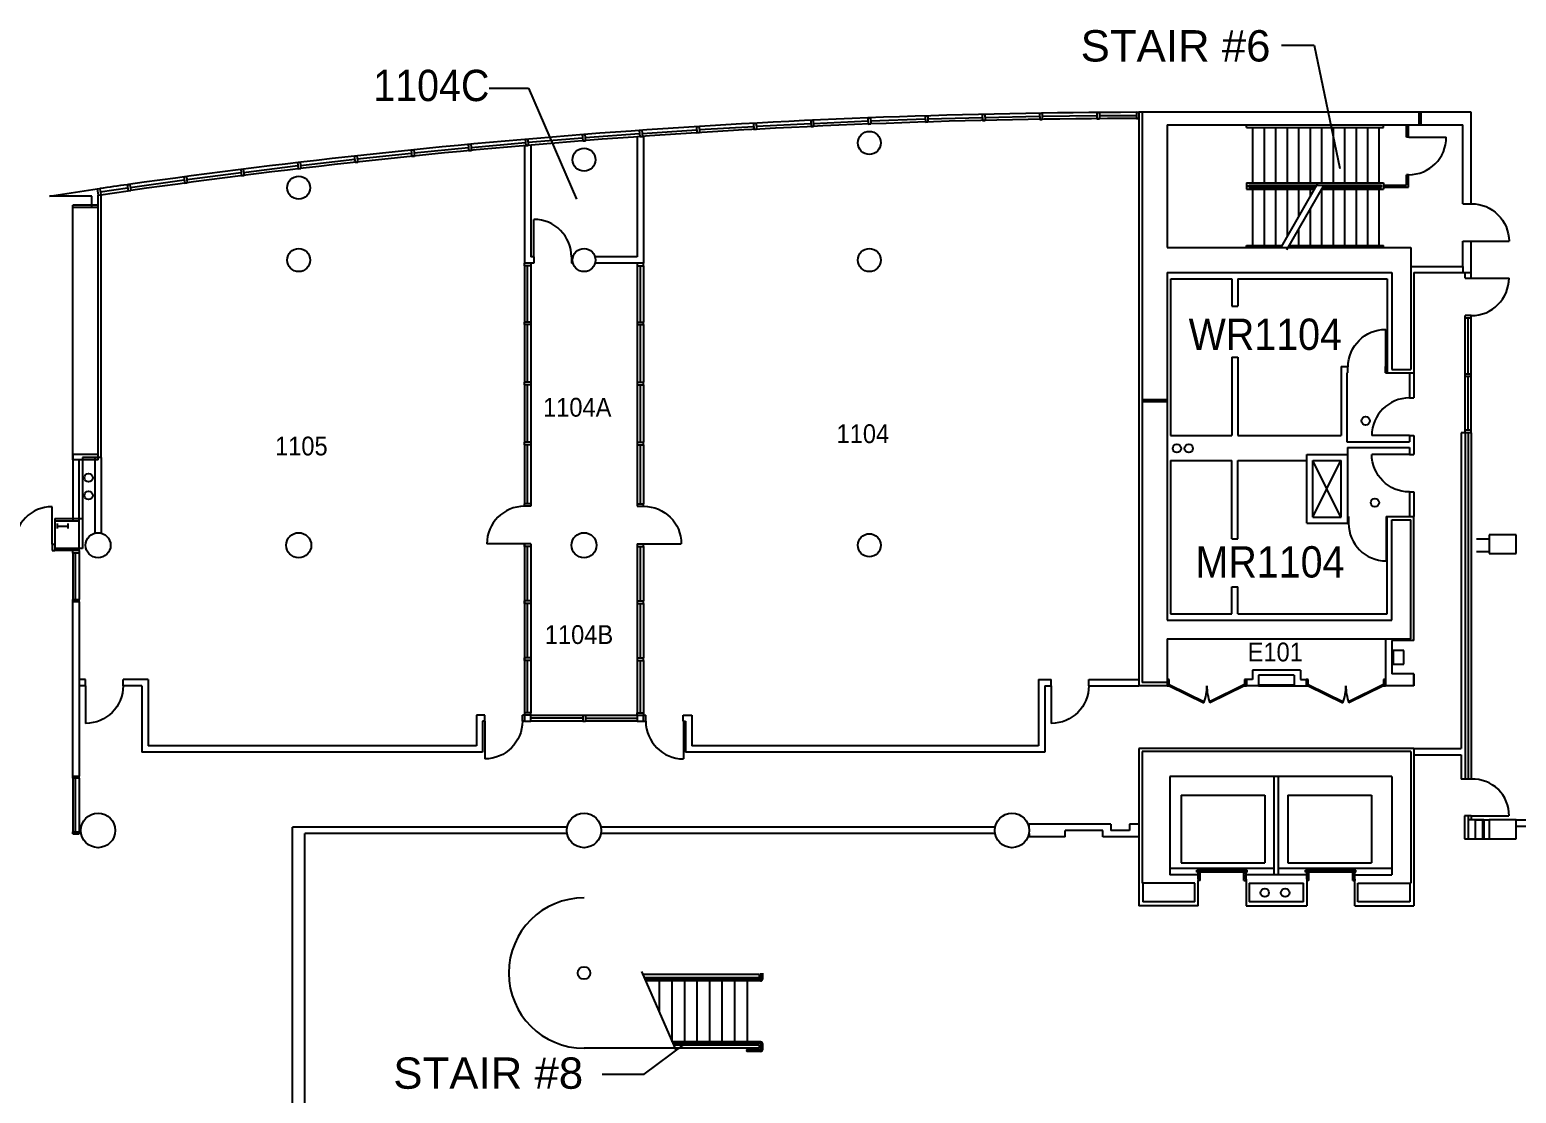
# Model space of a CAD drawing. Header units: inches. Extents: x 12 to 4361, y 16 to 3418.
# Drawn here: x 1288 to 2710, y 2399 to 3418 of the extents above; entities that cross this region are included whole.
import ezdxf
from ezdxf.enums import TextEntityAlignment as Align

# ---------------------------------------------------------------- set-up
doc = ezdxf.new("R2010")
doc.units = ezdxf.units.IN
doc.header["$MEASUREMENT"] = 0
for name, color, linetype in [('A-DOOR', 4, 'Continuous'), ('A-FLOOR-TEXT', 7, 'Continuous'), ('A-FLOR-FURN', 3, 'Continuous'), ('A-FLOR-HRAL', 4, 'Continuous'), ('A-FLOR-STRS', 4, 'Continuous'), ('A-GLAZ', 3, 'Continuous'), ('A-ROOF-OTLN', 6, 'Continuous'), ('A-WALL', 5, 'Continuous'), ('A-WALL-JAMB', 6, 'Continuous'), ('M-EQPM-EVTR', 4, 'Continuous'), ('P-SANR-FTXT', 5, 'Continuous'), ('S-COLS', 6, 'Continuous')]:
    doc.layers.add(name, color=color, linetype=linetype)
doc.styles.get("Standard").update_dxf_attribs({"font": 'arial.ttf'})

# ---------------------------------------------------------------- blocks, each defined once
blk = doc.blocks.new('1')
at = {"layer": 'A-DOOR'}
blk.add_line((475.8, 2912.9), (475.8, 2948.9), dxfattribs=at)
blk.add_arc((475.8, 2912.9), 36, 0, 90, dxfattribs=at)
blk = doc.blocks.new('2')
at = {"layer": 'A-DOOR'}
for p, q in [((475.8, 3018.1), (475.8, 3054.1)), ((547.8, 3018.1), (547.8, 3054.1))]:
    blk.add_line(p, q, dxfattribs=at)
for centre, start, end in [((475.8, 3018.1), 0, 90), ((547.8, 3018.1), 90, 180)]:
    blk.add_arc(centre, 36, start, end, dxfattribs=at)

msp = doc.modelspace()

# ---------------------------------------------------------------- linework, layer by layer
for p, q in [((2542.3, 2951), (2515.5, 3005)), ((2515.5, 2951), (2542.3, 3005))]:
    msp.add_line(p, q)
at = {"layer": 'A-DOOR'}
for p, q in [((2378, 2790.6), (2411.6, 2774)), ((2378, 2789.5), (2411.1, 2773.1)), ((2450, 2790.6), (2416.5, 2774)), ((2450, 2789.5), (2416.9, 2773.1)), ((2511, 2790.6), (2544.6, 2774)), ((2511, 2789.5), (2544.1, 2773.1)), ((2583, 2790.6), (2549.5, 2774)), ((2583, 2789.5), (2549.9, 2773.1)), ((2667, 2665), (2703, 2665)), ((2452.5, 2613), (2404.5, 2613)), ((2404.5, 2611), (2404.5, 2613)), ((2452.5, 2611), (2404.5, 2611)), ((2428.5, 2611), (2428.5, 2613)), ((2452.5, 2611), (2452.5, 2613)), ((2508.5, 2611), (2508.5, 2613)), ((2556.5, 2613), (2508.5, 2613)), ((2556.5, 2611), (2508.5, 2611)), ((2532.5, 2611), (2532.5, 2613)), ((2556.5, 2611), (2556.5, 2613))]:
    msp.add_line(p, q, dxfattribs=at)
for centre, radius, start, end in [((2366, 2789.5), 48, 340, 0), ((2462, 2789.5), 48, 180, 200), ((2499, 2789.5), 48, 340, 0), ((2595, 2789.5), 48, 180, 200), ((2668.7, 2665.7), 34.4, 358.8595, 92.7544)]:
    msp.add_arc(centre, radius, start, end, dxfattribs=at)
at = {"layer": 'A-FLOOR-TEXT'}
for p, q in [((2485.5, 3402.8), (2516.6, 3402.8)), ((2516.6, 3402.8), (2541.2, 3284.8)), ((1727.2, 3361.7), (1764.9, 3361.7)), ((1764.9, 3361.7), (1810.7, 3255.4)), ((1875.6, 2417.8), (1914.1, 2446.4)), ((1835.5, 2417.8), (1875.6, 2417.8))]:
    msp.add_line(p, q, dxfattribs=at)
at = {"layer": 'A-FLOR-FURN'}
for p, q in [((2684, 2934), (2684, 2916)), ((2710, 2934), (2684, 2934)), ((2710, 2916), (2710, 2934)), ((2672, 2930), (2684, 2930)), ((2672, 2918), (2684, 2918)), ((2684, 2916), (2710, 2916)), ((2592.1, 2823.2), (2592.1, 2810.3)), ((2602.3, 2823.2), (2592.1, 2823.2)), ((2602.3, 2810.3), (2602.3, 2823.2)), ((2592.1, 2810.3), (2602.3, 2810.3))]:
    msp.add_line(p, q, dxfattribs=at)
at = {"layer": 'A-FLOR-HRAL'}
for p, q in [((2452, 3324), (2452, 3326.5)), ((2452, 3324), (2583, 3324)), ((2583, 3324), (2583, 3326)), ((2452, 3270.8), (2583, 3270.8)), ((2452, 3270.8), (2452, 3264.8)), ((2452, 3264.8), (2517.1, 3264.8)), ((2454, 3268.8), (2581, 3268.8)), ((2454, 3266.8), (2454, 3268.8)), ((2454, 3266.8), (2518.2, 3266.8)), ((2524, 3264.8), (2583, 3264.8)), ((2525.1, 3266.8), (2581, 3266.8)), ((2581, 3266.8), (2581, 3268.8)), ((2583, 3270.8), (2583, 3264.8)), ((2452, 3209), (2452, 3211)), ((2452, 3211), (2486.1, 3211)), ((2493, 3211), (2583, 3211)), ((2583, 3209), (2583, 3211)), ((1986.5, 2508.5), (1876.7, 2508.5)), ((1987, 2507), (1877.3, 2507)), ((1987.5, 2509.5), (1987.5, 2514.5)), ((1989, 2509), (1989, 2514.5)), ((1987, 2448.5), (1902.7, 2448.5)), ((1986.5, 2447), (1903.4, 2447)), ((1986.5, 2441), (1974, 2441)), ((1987, 2439.5), (1974, 2439.5)), ((1987.5, 2442), (1987.5, 2446)), ((1989, 2441.5), (1989, 2446.5))]:
    msp.add_line(p, q, dxfattribs=at)
for centre, radius, start, end in [((1986.5, 2509.5), 1, 270, 0), ((1987, 2509), 2, 270, 0), ((1986.5, 2446), 1, 0, 90), ((1987, 2446.5), 2, 0, 90), ((1974, 2440.3), 0.75, 89.9984, 270.0016), ((1986.5, 2442), 1, 270, 0), ((1987, 2441.5), 2, 270, 0)]:
    msp.add_arc(centre, radius, start, end, dxfattribs=at)
at = {"layer": 'A-FLOR-STRS'}
for p, q in [((2458, 3270.8), (2458, 3324)), ((2469, 3270.8), (2469, 3324)), ((2480, 3270.8), (2480, 3324)), ((2491, 3270.8), (2491, 3324)), ((2502, 3270.8), (2502, 3324)), ((2513, 3270.8), (2513, 3324)), ((2524, 3270.8), (2524, 3324)), ((2535, 3270.8), (2535, 3324)), ((2546, 3270.8), (2546, 3324)), ((2557, 3270.8), (2557, 3324)), ((2568, 3270.8), (2568, 3324)), ((2579, 3270.8), (2579, 3324)), ((2458, 3211.5), (2458, 3264.8)), ((2469, 3211.5), (2469, 3264.8)), ((2480, 3211.5), (2480, 3264.8)), ((2485.4, 3209.7), (2520.5, 3270.8)), ((2490.6, 3206.7), (2525.7, 3267.8)), ((2491, 3219.6), (2491, 3264.8)), ((2502, 3238.7), (2502, 3264.8)), ((2513, 3257.8), (2513, 3264.8)), ((2524, 3211.5), (2524, 3264.8)), ((2535, 3211.5), (2535, 3264.8)), ((2546, 3211.5), (2546, 3264.8)), ((2557, 3211.5), (2557, 3264.8)), ((2568, 3211.5), (2568, 3264.8)), ((2579, 3211.5), (2579, 3264.8)), ((2513, 3211.5), (2513, 3245.7)), ((2502, 3211.5), (2502, 3226.6)), ((1906.5, 2439.9), (1873.4, 2516)), ((1986, 2513), (1874.7, 2513)), ((1986, 2510), (1876, 2510)), ((1878, 2510), (1878, 2508.5)), ((1890, 2510), (1890, 2508.5)), ((1890, 2507), (1890, 2477.8)), ((1902, 2510), (1902, 2508.5)), ((1902, 2507), (1902, 2448.5)), ((1914, 2510), (1914, 2508.5)), ((1914, 2507), (1914, 2448.5)), ((1926, 2510), (1926, 2508.5)), ((1926, 2507), (1926, 2448.5)), ((1938, 2510), (1938, 2508.5)), ((1938, 2507), (1938, 2448.5)), ((1950, 2510), (1950, 2508.5)), ((1950, 2507), (1950, 2448.5)), ((1962, 2510), (1962, 2508.5)), ((1962, 2507), (1962, 2448.5)), ((1974, 2510), (1974, 2508.5)), ((1974, 2507), (1974, 2448.5)), ((1986, 2510), (1986, 2513)), ((1914, 2447), (1914, 2445.5)), ((1926, 2447), (1926, 2445.5)), ((1938, 2447), (1938, 2445.5)), ((1950, 2447), (1950, 2445.5)), ((1962, 2447), (1962, 2445.5)), ((1974, 2447), (1974, 2445.5)), ((1905.3, 2442.5), (1818, 2442.5)), ((1986, 2445.5), (1904, 2445.5)), ((1986, 2442.5), (1905.3, 2442.5)), ((1986, 2442.5), (1986, 2445.5))]:
    msp.add_line(p, q, dxfattribs=at)
msp.add_circle((1818, 2514.5), 6, dxfattribs=at)
msp.add_arc((1818, 2514.5), 72, 90, 270, dxfattribs=at)
at = {"layer": 'A-GLAZ'}
for p, q in [((2037.6, 3327.9), (2089.8, 3330.2)), ((2092.3, 3330.3), (2144.5, 3332.1)), ((2147, 3332.2), (2199.2, 3333.6)), ((2201.7, 3333.6), (2253.9, 3334.7)), ((2256.4, 3334.7), (2308.7, 3335.3)), ((2311.2, 3335.3), (2346.5, 3335.5)), ((1819, 3314.3), (1871.1, 3318.2)), ((1873.6, 3318.3), (1925.8, 3321.8)), ((1928.3, 3322), (1980.4, 3325)), ((1982.9, 3325.1), (2035.1, 3327.8)), ((1655.5, 3299.6), (1707.5, 3304.7)), ((1710, 3304.9), (1762, 3309.6)), ((1764.5, 3309.8), (1816.6, 3314.1)), ((1492.3, 3281), (1544.2, 3287.4)), ((1546.6, 3287.7), (1598.6, 3293.6)), ((1601, 3293.8), (1653, 3299.3)), ((1383.8, 3266.6), (1435.5, 3273.7)), ((1438, 3274), (1489.8, 3280.7)), ((1355.1, 3262.4), (1381.3, 3266.2)), ((1355.5, 3259.5), (1381.7, 3263.2)), ((1761, 3191.5), (1761, 3137.7)), ((1764, 3137.7), (1764, 3191.5)), ((1767, 3191.5), (1767, 3137.7)), ((1869, 3191.5), (1869, 3137.7)), ((1872, 3137.7), (1872, 3191.5)), ((1875, 3191.5), (1875, 3137.7)), ((1761, 3135.2), (1761, 3080.1)), ((1764, 3080.1), (1764, 3135.2)), ((1767, 3135.2), (1767, 3080.1)), ((1869, 3135.2), (1869, 3080.1)), ((1872, 3080.1), (1872, 3135.2)), ((1875, 3135.2), (1875, 3080.1)), ((2661, 3031.6), (2661, 3141.3)), ((2664, 3087.9), (2664, 3141.3)), ((2667, 3031.6), (2667, 3141.3)), ((1761, 3077.6), (1761, 3022.6)), ((1764, 3022.6), (1764, 3077.6)), ((1767, 3077.6), (1767, 3022.6)), ((1869, 3077.6), (1869, 3022.6)), ((1872, 3022.6), (1872, 3077.6)), ((1875, 3077.6), (1875, 3022.6)), ((2664, 3034.1), (2664, 3085.4)), ((1761, 3020.1), (1761, 2963.8)), ((1764, 2963.8), (1764, 3020.1)), ((1767, 3020.1), (1767, 2963.8)), ((1869, 3020.1), (1869, 2963.8)), ((1872, 2963.8), (1872, 3020.1)), ((1875, 3020.1), (1875, 2963.8)), ((1329, 2916.4), (1329, 2872)), ((1331, 2916.4), (1331, 2874.5)), ((1331, 2916.4), (1331, 2872)), ((1335, 2916.4), (1335, 2872)), ((1761, 2925.3), (1761, 2763.5)), ((1764, 2870.7), (1764, 2922.8)), ((1767, 2925.3), (1767, 2763.5)), ((1869, 2922.8), (1869, 2870.7)), ((1872, 2870.7), (1872, 2922.8)), ((1875, 2922.8), (1875, 2870.7)), ((1764, 2816.1), (1764, 2868.2)), ((1869, 2868.2), (1869, 2816.1)), ((1872, 2816.1), (1872, 2868.2)), ((1875, 2868.2), (1875, 2816.1)), ((1764, 2763.5), (1764, 2813.6)), ((1869, 2813.6), (1869, 2763.5)), ((1872, 2763.5), (1872, 2813.6)), ((1875, 2813.6), (1875, 2763.5)), ((1767, 2761.5), (1816.8, 2761.5)), ((1819.3, 2761.5), (1869, 2761.5)), ((1816.8, 2758.5), (1767, 2758.5)), ((1816.8, 2755.5), (1767, 2755.5)), ((1819.3, 2758.5), (1869, 2758.5)), ((1869, 2755.5), (1819.3, 2755.5)), ((1329, 2700.9), (1329, 2649.8)), ((1331, 2700.9), (1331, 2649.8)), ((1335, 2700.9), (1335, 2649.8)), ((2710, 2661), (2757, 2661)), ((2710, 2655), (2757, 2655))]:
    msp.add_line(p, q, dxfattribs=at)
for centre, radius, start, end in [((2364, -3666), 7004.5, 90.14294, 98.05827), ((2363.5, -3652.2), 6984.8, 90.11868, 98.05966), ((1918.8, -576.8), 3883.4, 97.9613, 98.3528)]:
    msp.add_arc(centre, radius, start, end, dxfattribs=at)
at = {"layer": 'A-ROOF-OTLN'}
for p, q in [((2463.5, 2790.5), (2497.5, 2790.5)), ((2463.5, 2789.5), (2497.5, 2789.5)), ((2478.5, 2608.5), (2478.5, 2702.5)), ((2482.5, 2608.5), (2482.5, 2702.5)), ((2478.5, 2614.5), (2378.5, 2614.5)), ((2591, 2614.5), (2482.5, 2614.5))]:
    msp.add_line(p, q, dxfattribs=at)
at = {"layer": 'A-WALL'}
for p, q in [((2349, 3338.5), (2349, 2789.5)), ((2667, 3338.5), (2349, 3338.5)), ((2352, 3338.5), (2352, 2792.5)), ((2617, 3326.5), (2617, 3338.5)), ((2619, 3326.5), (2619, 3338.5)), ((2667, 3251), (2667, 3338.5)), ((1869, 3315.4), (1869, 3200)), ((1875, 3315.4), (1875, 3194)), ((2376, 3326.5), (2376, 3209)), ((2376, 3326.5), (2659, 3326.5)), ((2605, 3314.6), (2605, 3326.5)), ((2607, 3314.6), (2605, 3314.6)), ((2607, 3314.6), (2607, 3326.5)), ((2659, 3251), (2659, 3326.5)), ((1761, 3306.5), (1761, 3194)), ((1767, 3306.5), (1767, 3200)), ((2605, 3268.8), (2605, 3278.6)), ((2607, 3278.6), (2605, 3278.6)), ((2607, 3266.8), (2607, 3278.6)), ((1347, 3258.2), (1306.5, 3258.2)), ((1306.6, 3258.2), (1352.2, 3265.1)), ((1347, 3249.5), (1347, 3258.2)), ((1353, 3011), (1353, 3259.1)), ((1356, 3008), (1356, 3259.6)), ((2583, 3268.8), (2605, 3268.8)), ((2583, 3266.8), (2607, 3266.8)), ((1329, 3008), (1329, 3249.5)), ((1353, 3249.5), (1329, 3249.5)), ((1353, 3247.4), (1329, 3247.4)), ((1329, 3005.9), (1329, 3247.4)), ((1347, 3247.4), (1347, 3256.1)), ((1353, 3247.4), (1353, 3257)), ((1353, 3005.9), (1353, 3247.4)), ((2659, 3251), (2667, 3251)), ((2659, 3215), (2667, 3215)), ((2659, 3191), (2659, 3215)), ((2667, 3179.8), (2667, 3215)), ((2376, 3209), (2609, 3209)), ((2609, 3209), (2609, 3191)), ((1770, 3194), (1761, 3194)), ((1770, 3200), (1767, 3200)), ((1770, 3200), (1770, 3194)), ((1806, 3200), (1806, 3194)), ((1807.5, 3200), (1806, 3200)), ((1807.5, 3194), (1806, 3194)), ((1869, 3200), (1828.6, 3200)), ((1875, 3194), (1828.6, 3194)), ((2609, 3191), (2609, 3092.3)), ((2609, 3191), (2659, 3191)), ((2659, 3191), (2659, 3185)), ((2376, 3185), (2591, 3185)), ((2376, 3185), (2376, 2852.3)), ((2379.3, 3179), (2379.3, 3029)), ((2379.5, 3179), (2438, 3179)), ((2438, 3179), (2438, 3153)), ((2443.5, 3179), (2586.5, 3179)), ((2443.5, 3179), (2443.5, 3153)), ((2586.5, 3179), (2586.5, 3089)), ((2591, 3185), (2591, 3092.3)), ((2612, 3185), (2612, 3089)), ((2612, 3185), (2661, 3185)), ((2661, 3185), (2667, 3185)), ((2661, 3179.8), (2661, 3185)), ((2661, 3179.8), (2667, 3179.8)), ((2438, 3153), (2443.5, 3153)), ((2438, 3104), (2438, 3029)), ((2438, 3104), (2443.5, 3104)), ((2443.5, 3104), (2443.5, 3029)), ((2542.5, 3095), (2548.8, 3095)), ((2542.5, 3095), (2542.5, 3029)), ((2547.8, 3089), (2549, 3089)), ((2547.8, 3089), (2547.8, 3023)), ((2549, 3089), (2549, 3095)), ((2585, 3095), (2586.5, 3095)), ((2585, 3089), (2585, 3095)), ((2585, 3089), (2586.5, 3089)), ((2586.5, 3089), (2612, 3089)), ((2591, 3092.3), (2609, 3092.3)), ((2607.8, 3089), (2607.8, 3065)), ((2612, 3089), (2612, 3065)), ((2352, 3063.5), (2376, 3063.5)), ((2352, 3061.5), (2376, 3061.5)), ((2607.8, 3065), (2612, 3065)), ((2657.4, 3031.6), (2657.4, 2729.5)), ((2667, 3031.6), (2657.4, 3031.6)), ((2661, 3031.6), (2661, 2700)), ((2664, 3031.6), (2664, 2701)), ((2667, 3031.6), (2667, 2700)), ((2379.3, 3029), (2438, 3029)), ((2443.5, 3029), (2542.5, 3029)), ((2547.8, 3023), (2607.8, 3023)), ((2548.5, 3017.5), (2607.8, 3017.5)), ((2548.5, 3017.5), (2548.5, 2951.5)), ((2607.8, 3029), (2612, 3029)), ((2607.8, 3029), (2607.8, 3023)), ((2607.8, 3017.5), (2607.8, 3011)), ((2612, 3029), (2612, 3011)), ((1353, 3011), (1329, 3011)), ((1329, 3011), (1329, 2949.6)), ((1329, 3005.9), (1329, 2947.5)), ((1353, 3005.9), (1329, 3005.9)), ((1335, 2947.5), (1335, 3005.9)), ((1356, 3008), (1338, 3008)), ((1338, 3008), (1338, 2921)), ((1350, 3008), (1350, 2935.6)), ((1356, 3008), (1356, 2935.6)), ((2379.3, 3005), (2379.3, 2858.3)), ((2379.3, 3005), (2438, 3005)), ((2438, 2930), (2438, 3005)), ((2443.5, 3005), (2509.5, 3005)), ((2443.5, 2930), (2443.5, 3005)), ((2509.5, 3005), (2509.5, 3011)), ((2509.5, 3011), (2548.5, 3011)), ((2509.5, 2945), (2509.5, 3005)), ((2515.5, 3005), (2542.5, 3005)), ((2515.5, 2951), (2515.5, 3005)), ((2542.5, 2951), (2542.5, 3005)), ((2607.8, 3011), (2612, 3011)), ((2607.8, 2975), (2612, 2975)), ((2607.8, 2975), (2607.8, 2951.5)), ((2612, 2975), (2612, 2951.5)), ((1311.5, 2949.6), (1329, 2949.6)), ((1311.5, 2949.6), (1311.5, 2918.9)), ((1311.5, 2947.5), (1335, 2947.5)), ((1329, 2949.6), (1338, 2949.6)), ((1335, 2918.9), (1335, 2947.5)), ((2509.5, 2945), (2549.5, 2945)), ((2515.5, 2951), (2542.5, 2951)), ((2548.5, 2951.5), (2548.5, 2945)), ((2548.5, 2951.5), (2549.5, 2951.5)), ((2549.5, 2951.5), (2549.5, 2945)), ((2585.5, 2951.5), (2585.5, 2945)), ((2585.5, 2951.5), (2586.5, 2951.5)), ((2585.5, 2945), (2586.5, 2945)), ((2586.5, 2858.3), (2586.5, 2951.5)), ((2586.5, 2951.5), (2612, 2951.5)), ((2591, 2948.3), (2609, 2948.3)), ((2591, 2852.3), (2591, 2948.3)), ((2609, 2834.3), (2609, 2948.3)), ((2612, 2832.8), (2612, 2951.5)), ((1338, 2921), (1311.5, 2921)), ((1335, 2918.9), (1311.5, 2918.9)), ((2438, 2930), (2443.5, 2930)), ((2438, 2858.3), (2438, 2884.3)), ((2438, 2884.3), (2443.5, 2884.3)), ((2443.5, 2858.3), (2443.5, 2884.3)), ((1329, 2702.9), (1329, 2869.9)), ((1335, 2869.9), (1335, 2702.9)), ((2376, 2852.3), (2591, 2852.3)), ((2379.3, 2858.3), (2438, 2858.3)), ((2443.5, 2858.3), (2586.5, 2858.3)), ((2376, 2834.3), (2376, 2789.5)), ((2376, 2834.3), (2585, 2834.3)), ((2585, 2834.3), (2609, 2834.3)), ((2585, 2834.3), (2585, 2789.5)), ((2591, 2832.8), (2591, 2800.8)), ((2612, 2832.8), (2591, 2832.8)), ((2503.5, 2804.5), (2457.5, 2804.5)), ((2457.5, 2804.5), (2457.5, 2795.5)), ((2503.5, 2804.5), (2503.5, 2795.5)), ((1341, 2795.5), (1335, 2795.5)), ((1341, 2789.5), (1335, 2789.5)), ((1341, 2789.5), (1341, 2795.5)), ((1401, 2795.5), (1377, 2795.5)), ((1377, 2789.5), (1377, 2795.5)), ((1395, 2789.5), (1377, 2789.5)), ((1395, 2789.5), (1395, 2726)), ((1401, 2795.5), (1401, 2732)), ((2253, 2795.5), (2253, 2732)), ((2253, 2795.5), (2265, 2795.5)), ((2259, 2789.5), (2259, 2726)), ((2259, 2789.5), (2265, 2789.5)), ((2265, 2789.5), (2265, 2795.5)), ((2301, 2795.5), (2349, 2795.5)), ((2301, 2789.5), (2301, 2795.5)), ((2301, 2789.5), (2349, 2789.5)), ((2376, 2789.5), (2349, 2789.5)), ((2376, 2792.5), (2352, 2792.5)), ((2452, 2795.5), (2452, 2789.5)), ((2457.5, 2795.5), (2452, 2795.5)), ((2463.5, 2789.5), (2452, 2789.5)), ((2497.5, 2799.5), (2463.5, 2799.5)), ((2463.5, 2799.5), (2463.5, 2789.5)), ((2497.5, 2799.5), (2497.5, 2789.5)), ((2497.5, 2789.5), (2509, 2789.5)), ((2503.5, 2795.5), (2509, 2795.5)), ((2509, 2795.5), (2509, 2789.5)), ((2612, 2789.5), (2585, 2789.5)), ((2612, 2800.8), (2591, 2800.8)), ((2612, 2789.5), (2612, 2800.8)), ((2612, 2800.8), (2612, 2789.5)), ((1723, 2761.5), (1715, 2761.5)), ((1715, 2761.5), (1715, 2732)), ((1723, 2755.5), (1723, 2761.5)), ((1913, 2755.5), (1913, 2761.5)), ((1913, 2761.5), (1921, 2761.5)), ((1921, 2761.5), (1921, 2732)), ((1723, 2755.5), (1721, 2755.5)), ((1721, 2755.5), (1721, 2726)), ((1913, 2755.5), (1915, 2755.5)), ((1915, 2755.5), (1915, 2726)), ((1715, 2732), (1401, 2732)), ((2253, 2732), (1921, 2732)), ((1721, 2726), (1395, 2726)), ((2259, 2726), (1915, 2726)), ((2612, 2729.5), (2349, 2729.5)), ((2349, 2729.5), (2349, 2578.8)), ((2612, 2729.5), (2349, 2729.5)), ((2352, 2726.5), (2352, 2600.5)), ((2609, 2726.5), (2352, 2726.5)), ((2352, 2726.5), (2352, 2600.5)), ((2609, 2726.5), (2609, 2600.5)), ((2612, 2729.5), (2657.4, 2729.5)), ((2612, 2729.5), (2612, 2578.8)), ((2612, 2723.5), (2657.4, 2723.5)), ((2657.4, 2723.5), (2657.4, 2700)), ((1335, 2700.9), (1335, 2702.9)), ((2591, 2702.5), (2378.5, 2702.5)), ((2378.5, 2702.5), (2378.5, 2608.5)), ((2591, 2702.5), (2591, 2608.5)), ((2667, 2700), (2657.4, 2700)), ((2667, 2665), (2660.4, 2665)), ((2660.4, 2665), (2660.4, 2643)), ((2664, 2665), (2664, 2643)), ((2679, 2661), (2664, 2661)), ((2667, 2665), (2667, 2661)), ((2671, 2661), (2670, 2661)), ((2671, 2661), (2678, 2661)), ((2671, 2643), (2671, 2661)), ((2678, 2661), (2684, 2661)), ((2678, 2643), (2678, 2661)), ((2679, 2661), (2679, 2643)), ((2679, 2661), (2684, 2661)), ((2679, 2661), (2684, 2661)), ((1539, 2532.5), (1539, 2654)), ((1801.8, 2654), (1539, 2654)), ((1551, 2375), (1551, 2648)), ((1801.8, 2648), (1551, 2648)), ((2211.3, 2654), (1834.3, 2654)), ((2211.3, 2648), (1834.3, 2648)), ((2322, 2657), (2243.8, 2657)), ((2243.8, 2654), (2243.8, 2657)), ((2243.8, 2648), (2243.8, 2645)), ((2278.4, 2645), (2278.4, 2651)), ((2314.4, 2651), (2278.4, 2651)), ((2314.4, 2645), (2314.4, 2651)), ((2322, 2657), (2322, 2651)), ((2340, 2651), (2322, 2651)), ((2340, 2657), (2340, 2651)), ((2349, 2657), (2340, 2657)), ((2278.4, 2645), (2243.8, 2645)), ((2349, 2645), (2314.4, 2645)), ((2660.4, 2643), (2671, 2643)), ((2661, 2643), (2679, 2643)), ((2678, 2643), (2684, 2643)), ((2405.5, 2608.5), (2378.5, 2608.5)), ((2407.5, 2610), (2405.5, 2610)), ((2405.5, 2608.5), (2405.5, 2610)), ((2405.5, 2604.5), (2405.5, 2608.5)), ((2405.5, 2608.5), (2406.5, 2608.5)), ((2406.5, 2604.5), (2405.5, 2604.5)), ((2405.5, 2604.5), (2405.5, 2603)), ((2406.5, 2604.5), (2406.5, 2608.5)), ((2407.5, 2603), (2407.5, 2610)), ((2449.5, 2603), (2449.5, 2610)), ((2449.5, 2610), (2451.5, 2610)), ((2451.5, 2608.5), (2450.5, 2608.5)), ((2450.5, 2604.5), (2450.5, 2608.5)), ((2450.5, 2604.5), (2451.5, 2604.5)), ((2451.5, 2608.5), (2451.5, 2610)), ((2509.5, 2608.5), (2451.5, 2608.5)), ((2451.5, 2604.5), (2451.5, 2608.5)), ((2451.5, 2604.5), (2451.5, 2578.8)), ((2509.5, 2608.5), (2509.5, 2610)), ((2511.5, 2610), (2509.5, 2610)), ((2509.5, 2604.5), (2509.5, 2608.5)), ((2509.5, 2608.5), (2510.5, 2608.5)), ((2510.5, 2604.5), (2509.5, 2604.5)), ((2509.5, 2604.5), (2509.5, 2578.8)), ((2510.5, 2604.5), (2510.5, 2608.5)), ((2511.5, 2603), (2511.5, 2610)), ((2553.5, 2603), (2553.5, 2610)), ((2553.5, 2610), (2555.5, 2610)), ((2555.5, 2608.5), (2554.5, 2608.5)), ((2554.5, 2604.5), (2554.5, 2608.5)), ((2554.5, 2604.5), (2555.5, 2604.5)), ((2555.5, 2608.5), (2555.5, 2610)), ((2555.5, 2604.5), (2555.5, 2608.5)), ((2555.5, 2608.5), (2591, 2608.5)), ((2555.5, 2604.5), (2555.5, 2603)), ((2402.5, 2600.5), (2352, 2600.5)), ((2352.8, 2600.5), (2352.8, 2582.5)), ((2402.5, 2582.5), (2402.5, 2600.5)), ((2405.5, 2578.8), (2405.5, 2603)), ((2407.5, 2603), (2405.5, 2603)), ((2449.5, 2603), (2451.5, 2603)), ((2454.5, 2600.5), (2454.5, 2582.5)), ((2454.5, 2600.5), (2506.5, 2600.5)), ((2506.5, 2582.5), (2506.5, 2600.5)), ((2511.5, 2603), (2509.5, 2603)), ((2553.5, 2603), (2555.5, 2603)), ((2555.5, 2578.8), (2555.5, 2603)), ((2558.5, 2582.5), (2558.5, 2600.5)), ((2558.5, 2600.5), (2609, 2600.5)), ((2608.3, 2600.5), (2608.3, 2582.5)), ((2405.5, 2578.8), (2349, 2578.8)), ((2402.5, 2582.5), (2352.8, 2582.5)), ((2451.5, 2578.8), (2509.5, 2578.8)), ((2506.5, 2582.5), (2454.5, 2582.5)), ((2555.5, 2578.8), (2612, 2578.8)), ((2608.3, 2582.5), (2558.5, 2582.5)), ((1539, 2496.5), (1539, 2532.5)), ((1539, 2375), (1539, 2496.5))]:
    msp.add_line(p, q, dxfattribs=at)
at = {"layer": 'A-WALL-JAMB'}
for p, q in [((2035, 3330.8), (2037.4, 3330.9)), ((2035, 3330.8), (2035.2, 3324.8)), ((2037.4, 3330.9), (2037.7, 3324.9)), ((2089.7, 3333.2), (2092.2, 3333.2)), ((2089.7, 3333.2), (2089.9, 3327.2)), ((2092.2, 3333.2), (2092.4, 3327.3)), ((2144.4, 3335.1), (2146.9, 3335.2)), ((2144.4, 3335.1), (2144.6, 3329.1)), ((2144.6, 3329.1), (2147.1, 3329.2)), ((2146.9, 3335.2), (2147.1, 3329.2)), ((2199.1, 3336.6), (2201.6, 3336.6)), ((2199.1, 3336.6), (2199.3, 3330.6)), ((2199.3, 3330.6), (2201.8, 3330.6)), ((2201.6, 3336.6), (2201.8, 3330.6)), ((2253.9, 3337.7), (2256.4, 3337.7)), ((2253.9, 3337.7), (2254, 3331.7)), ((2254, 3331.7), (2256.5, 3331.7)), ((2256.4, 3337.7), (2256.5, 3331.7)), ((2308.7, 3338.3), (2311.2, 3338.3)), ((2308.7, 3338.3), (2308.7, 3332.3)), ((2308.7, 3332.3), (2311.2, 3332.3)), ((2311.2, 3338.3), (2311.2, 3332.3)), ((2346.5, 3338.5), (2349, 3338.5)), ((2346.5, 3338.5), (2346.5, 3332.5)), ((2346.5, 3332.5), (2349, 3332.5)), ((2349, 3338.5), (2349, 3332.5)), ((1816.3, 3317.1), (1818.8, 3317.3)), ((1816.3, 3317.1), (1816.8, 3311.1)), ((1818.8, 3317.3), (1819.3, 3311.3)), ((1870.9, 3321.2), (1873.4, 3321.3)), ((1870.9, 3321.2), (1871.4, 3315.2)), ((1871.4, 3315.2), (1873.9, 3315.3)), ((1873.4, 3321.3), (1873.9, 3315.3)), ((1925.6, 3324.8), (1928.1, 3324.9)), ((1925.6, 3324.8), (1926, 3318.8)), ((1926, 3318.8), (1928.5, 3319)), ((1928.1, 3324.9), (1928.5, 3319)), ((1980.3, 3328), (1982.8, 3328.1)), ((1980.3, 3328), (1980.6, 3322)), ((1980.6, 3322), (1983.1, 3322.2)), ((1982.8, 3328.1), (1983.1, 3322.2)), ((2035.2, 3324.8), (2037.7, 3324.9)), ((2089.9, 3327.2), (2092.4, 3327.3)), ((1652.7, 3302.3), (1655.2, 3302.6)), ((1652.7, 3302.3), (1653.3, 3296.3)), ((1655.2, 3302.6), (1655.8, 3296.6)), ((1707.2, 3307.7), (1709.7, 3307.9)), ((1707.2, 3307.7), (1707.8, 3301.7)), ((1707.8, 3301.7), (1710.2, 3301.9)), ((1709.7, 3307.9), (1710.2, 3301.9)), ((1761.7, 3312.6), (1764.2, 3312.8)), ((1761.7, 3312.6), (1762.3, 3306.6)), ((1762.3, 3306.6), (1764.7, 3306.8)), ((1764.2, 3312.8), (1764.7, 3306.8)), ((1816.8, 3311.1), (1819.3, 3311.3)), ((1543.8, 3290.3), (1546.3, 3290.6)), ((1543.8, 3290.3), (1544.5, 3284.4)), ((1546.3, 3290.6), (1547, 3284.7)), ((1598.2, 3296.5), (1600.7, 3296.8)), ((1598.2, 3296.5), (1598.9, 3290.6)), ((1598.9, 3290.6), (1601.4, 3290.8)), ((1600.7, 3296.8), (1601.4, 3290.8)), ((1653.3, 3296.3), (1655.8, 3296.6)), ((1435.1, 3276.7), (1437.6, 3277)), ((1435.1, 3276.7), (1435.9, 3270.7)), ((1437.6, 3277), (1438.4, 3271)), ((1489.5, 3283.7), (1491.9, 3284)), ((1489.5, 3283.7), (1490.2, 3277.8)), ((1490.2, 3277.8), (1492.7, 3278.1)), ((1491.9, 3284), (1492.7, 3278.1)), ((1544.5, 3284.4), (1547, 3284.7)), ((1352.2, 3265.1), (1354.6, 3265.4)), ((1352.2, 3265.1), (1353, 3259.1)), ((1353, 3259.1), (1355.5, 3259.5)), ((1354.6, 3265.4), (1355.5, 3259.5)), ((1380.9, 3269.2), (1383.4, 3269.5)), ((1380.9, 3269.2), (1381.7, 3263.2)), ((1381.7, 3263.2), (1384.2, 3263.5)), ((1383.4, 3269.5), (1384.2, 3263.6)), ((1435.9, 3270.7), (1438.4, 3271)), ((1761, 3191.5), (1761, 3194)), ((1767, 3191.5), (1761, 3191.5)), ((1767, 3194), (1767, 3191.5)), ((1869, 3194), (1869, 3191.5)), ((1869, 3191.5), (1875, 3191.5)), ((1875, 3191.5), (1875, 3194)), ((2667, 3143.8), (2661, 3143.8)), ((2661, 3141.3), (2661, 3143.8)), ((2667, 3141.3), (2667, 3143.8)), ((1761, 3135.2), (1761, 3137.7)), ((1767, 3137.7), (1761, 3137.7)), ((1767, 3135.2), (1761, 3135.2)), ((1767, 3137.7), (1767, 3135.2)), ((1869, 3137.7), (1875, 3137.7)), ((1869, 3137.7), (1869, 3135.2)), ((1869, 3135.2), (1875, 3135.2)), ((1875, 3135.2), (1875, 3137.7)), ((2667, 3141.3), (2661, 3141.3)), ((2667, 3087.9), (2661, 3087.9)), ((2661, 3085.4), (2661, 3087.9)), ((2667, 3085.4), (2667, 3087.9)), ((1767, 3080.1), (1761, 3080.1)), ((1761, 3077.6), (1761, 3080.1)), ((1767, 3077.6), (1761, 3077.6)), ((1767, 3080.1), (1767, 3077.6)), ((1869, 3080.1), (1869, 3077.6)), ((1869, 3080.1), (1875, 3080.1)), ((1869, 3077.6), (1875, 3077.6)), ((1875, 3077.6), (1875, 3080.1)), ((2667, 3085.4), (2661, 3085.4)), ((2667, 3034.1), (2661, 3034.1)), ((2661, 3031.6), (2661, 3034.1)), ((2667, 3031.6), (2667, 3034.1)), ((1767, 3022.6), (1761, 3022.6)), ((1761, 3020.1), (1761, 3022.6)), ((1767, 3020.1), (1761, 3020.1)), ((1767, 3022.6), (1767, 3020.1)), ((1869, 3022.6), (1869, 3020.1)), ((1869, 3022.6), (1875, 3022.6)), ((1869, 3020.1), (1875, 3020.1)), ((1875, 3020.1), (1875, 3022.6)), ((1761, 2961.3), (1761, 2963.8)), ((1767, 2963.8), (1761, 2963.8)), ((1767, 2961.3), (1761, 2961.3)), ((1767, 2963.8), (1767, 2961.3)), ((1869, 2963.8), (1875, 2963.8)), ((1869, 2963.8), (1869, 2961.3)), ((1869, 2961.3), (1875, 2961.3)), ((1875, 2961.3), (1875, 2963.8)), ((1309, 2924.9), (1311.5, 2924.9)), ((1309, 2924.9), (1309, 2918.9)), ((1309, 2918.9), (1311.5, 2918.9)), ((1309, 2918.9), (1311, 2918.9)), ((1329, 2916.4), (1329, 2918.9)), ((1335, 2916.4), (1329, 2916.4)), ((1335, 2918.9), (1335, 2916.4)), ((1767, 2925.3), (1761, 2925.3)), ((1761, 2922.8), (1761, 2925.3)), ((1767, 2922.8), (1761, 2922.8)), ((1767, 2925.3), (1767, 2922.8)), ((1869, 2925.3), (1869, 2922.8)), ((1869, 2925.3), (1875, 2925.3)), ((1869, 2922.8), (1875, 2922.8)), ((1875, 2922.8), (1875, 2925.3)), ((1329, 2872), (1335, 2872)), ((1329, 2869.9), (1329, 2872)), ((1335, 2869.9), (1329, 2869.9)), ((1335, 2869.9), (1335, 2872)), ((1767, 2870.7), (1761, 2870.7)), ((1761, 2868.2), (1761, 2870.7)), ((1767, 2868.2), (1761, 2868.2)), ((1767, 2870.7), (1767, 2868.2)), ((1869, 2870.7), (1869, 2868.2)), ((1869, 2870.7), (1875, 2870.7)), ((1869, 2868.2), (1875, 2868.2)), ((1875, 2868.2), (1875, 2870.7)), ((1761, 2813.6), (1761, 2816.1)), ((1767, 2816.1), (1761, 2816.1)), ((1767, 2813.6), (1761, 2813.6)), ((1767, 2816.1), (1767, 2813.6)), ((1869, 2816.1), (1875, 2816.1)), ((1869, 2816.1), (1869, 2813.6)), ((1869, 2813.6), (1875, 2813.6)), ((1875, 2813.6), (1875, 2816.1)), ((2378, 2795.5), (2376, 2795.5)), ((2376, 2789.5), (2378, 2789.5)), ((2378, 2789.5), (2378, 2795.5)), ((2452, 2795.5), (2450, 2795.5)), ((2450, 2795.5), (2450, 2789.5)), ((2450, 2789.5), (2452, 2789.5)), ((2511, 2795.5), (2509, 2795.5)), ((2509, 2789.5), (2511, 2789.5)), ((2511, 2789.5), (2511, 2795.5)), ((2583, 2795.5), (2583, 2789.5)), ((2585, 2795.5), (2583, 2795.5)), ((2583, 2789.5), (2585, 2789.5)), ((1759, 2755.5), (1759, 2761.5)), ((1761, 2761.5), (1759, 2761.5)), ((1767, 2763.5), (1761, 2763.5)), ((1761, 2763.5), (1761, 2761.5)), ((1767, 2761.5), (1761, 2761.5)), ((1761, 2761.5), (1761, 2755.5)), ((1767, 2761.5), (1767, 2763.5)), ((1767, 2755.5), (1767, 2761.5)), ((1816.8, 2761.5), (1819.3, 2761.5)), ((1816.8, 2761.5), (1816.8, 2755.5)), ((1819.3, 2761.5), (1819.3, 2755.5)), ((1869, 2763.5), (1875, 2763.5)), ((1869, 2761.5), (1869, 2763.5)), ((1869, 2761.5), (1875, 2761.5)), ((1869, 2761.5), (1869, 2755.5)), ((1875, 2763.5), (1875, 2761.5)), ((1875, 2761.5), (1877, 2761.5)), ((1875, 2755.5), (1875, 2761.5)), ((1877, 2755.5), (1877, 2761.5)), ((1761, 2755.5), (1759, 2755.5)), ((1761, 2755.5), (1767, 2755.5)), ((1816.8, 2755.5), (1819.3, 2755.5)), ((1869, 2755.5), (1875, 2755.5)), ((1875, 2755.5), (1877, 2755.5)), ((1329, 2700.9), (1329, 2702.9)), ((1329, 2702.9), (1335, 2702.9)), ((1335, 2700.9), (1335, 2702.9)), ((1335, 2700.9), (1329, 2700.9)), ((1329, 2649.8), (1335, 2649.8)), ((1329, 2647.6), (1329, 2649.8)), ((1329, 2647.6), (1329, 2649.8)), ((1329, 2647.6), (1335, 2647.6)), ((1329, 2647.6), (1335, 2647.6)), ((1335, 2647.6), (1335, 2649.8)), ((1335, 2647.6), (1335, 2649.8))]:
    msp.add_line(p, q, dxfattribs=at)
at = {"layer": 'M-EQPM-EVTR'}
for p, q in [((2389.5, 2684.9), (2389.5, 2619.9)), ((2389.5, 2684.9), (2469.5, 2684.9)), ((2469.5, 2684.9), (2469.5, 2619.9)), ((2491.5, 2684.9), (2571.5, 2684.9)), ((2491.5, 2684.9), (2491.5, 2619.9)), ((2571.5, 2684.9), (2571.5, 2619.9)), ((2389.5, 2619.9), (2469.5, 2619.9)), ((2491.5, 2619.9), (2571.5, 2619.9))]:
    msp.add_line(p, q, dxfattribs=at)
at = {"layer": 'P-SANR-FTXT'}
for centre, radius in [((2565.9, 3043.1), 4), ((2574.8, 2964.8), 3.98)]:
    msp.add_circle(centre, radius, dxfattribs=at)
at = {"layer": 'S-COLS'}
for p, q in [((1314.2, 2939.9), (1314.2, 2944.9)), ((1324.3, 2939.9), (1324.3, 2944.9)), ((1314.2, 2942.4), (1324.3, 2942.4)), ((2684, 2661), (2684, 2643)), ((2710, 2661), (2684, 2661)), ((2684, 2661), (2684, 2643)), ((2710, 2661), (2684, 2661)), ((2710, 2643), (2710, 2661)), ((2710, 2643), (2710, 2661)), ((2684, 2643), (2710, 2643)), ((2684, 2643), (2710, 2643))]:
    msp.add_line(p, q, dxfattribs=at)
for centre, radius in [((2091, 3309.2), 11), ((1818, 3293.1), 11), ((1545, 3266.3), 11), ((1545, 3197), 11), ((1818, 3197), 11), ((2091, 3197), 11), ((2385.3, 3016.7), 4), ((2396.7, 3016.7), 4), ((1343.9, 2988.6), 4), ((1343.9, 2971.7), 4), ((1353, 2924), 12), ((1545, 2924), 12), ((1818, 2924), 12), ((2091, 2924), 11), ((1353, 2651), 16.5), ((1818, 2651), 16.5), ((2227.5, 2651), 16.5), ((2469.4, 2591.3), 4), ((2488.9, 2591.3), 4)]:
    msp.add_circle(centre, radius, dxfattribs=at)

# ---------------------------------------------------------------- block references
at = {"layer": 'A-DOOR'}
for p, rotation in [((-305.8, 3790.5), 270), ((-245.8, 3655.6), 270), ((5520.7, 2553.2), 90), ((4673.9, 2449.5), 90), ((3061.4, 5857.9), 180), ((2388.9, 5668.4), 180)]:
    msp.add_blockref('1', p, dxfattribs=dict(at, rotation=rotation))
at = {"layer": 'A-DOOR', "xscale": -1}
for p, rotation in [((-245.8, 2739.2), 270), ((5520.7, 3486.8), 90), ((-1037.8, 2449.5), 270), ((865.2, 5702.4), 180), ((1789.2, 5702.4), 180), ((1247.2, 5668.4), 180)]:
    msp.add_blockref('1', p, dxfattribs=dict(at, rotation=rotation))
at = {"layer": 'A-DOOR'}
for name, p in [('1', (1294.2, 287.1)), ('2', (761.2, -93.2))]:
    msp.add_blockref(name, p, dxfattribs=at)
at = {"layer": 'A-DOOR', "xscale": -1}
msp.add_blockref('1', (3060.9, 181.8), dxfattribs=at)

# ---------------------------------------------------------------- texts
at = {"layer": 'A-FLOOR-TEXT'}
for s, p in [('STAIR #6', (2293.2, 3387.1)), ('STAIR #8', (1635.5, 2403.7))]:
    msp.add_text(s, height=30, dxfattribs=at).set_placement(p)
at = {"layer": 'A-FLOOR-TEXT', "width": 0.9}
for s, height, p in [('1104C', 30, (1671.9, 3364.2)), ('WR1104', 30, (2469.9, 3126)), ('1104A', 18, (1811.5, 3056.1)), ('1104', 18, (2084.8, 3030.8)), ('1105', 18, (1547.5, 3019)), ('MR1104', 30, (2474.4, 2908.1)), ('1104B', 18, (1813.2, 2838.5)), ('E101', 18, (2479.4, 2821.8))]:
    msp.add_text(s, height=height, dxfattribs=at).set_placement(p, align=Align.MIDDLE)

doc.saveas('drawing.dxf')
